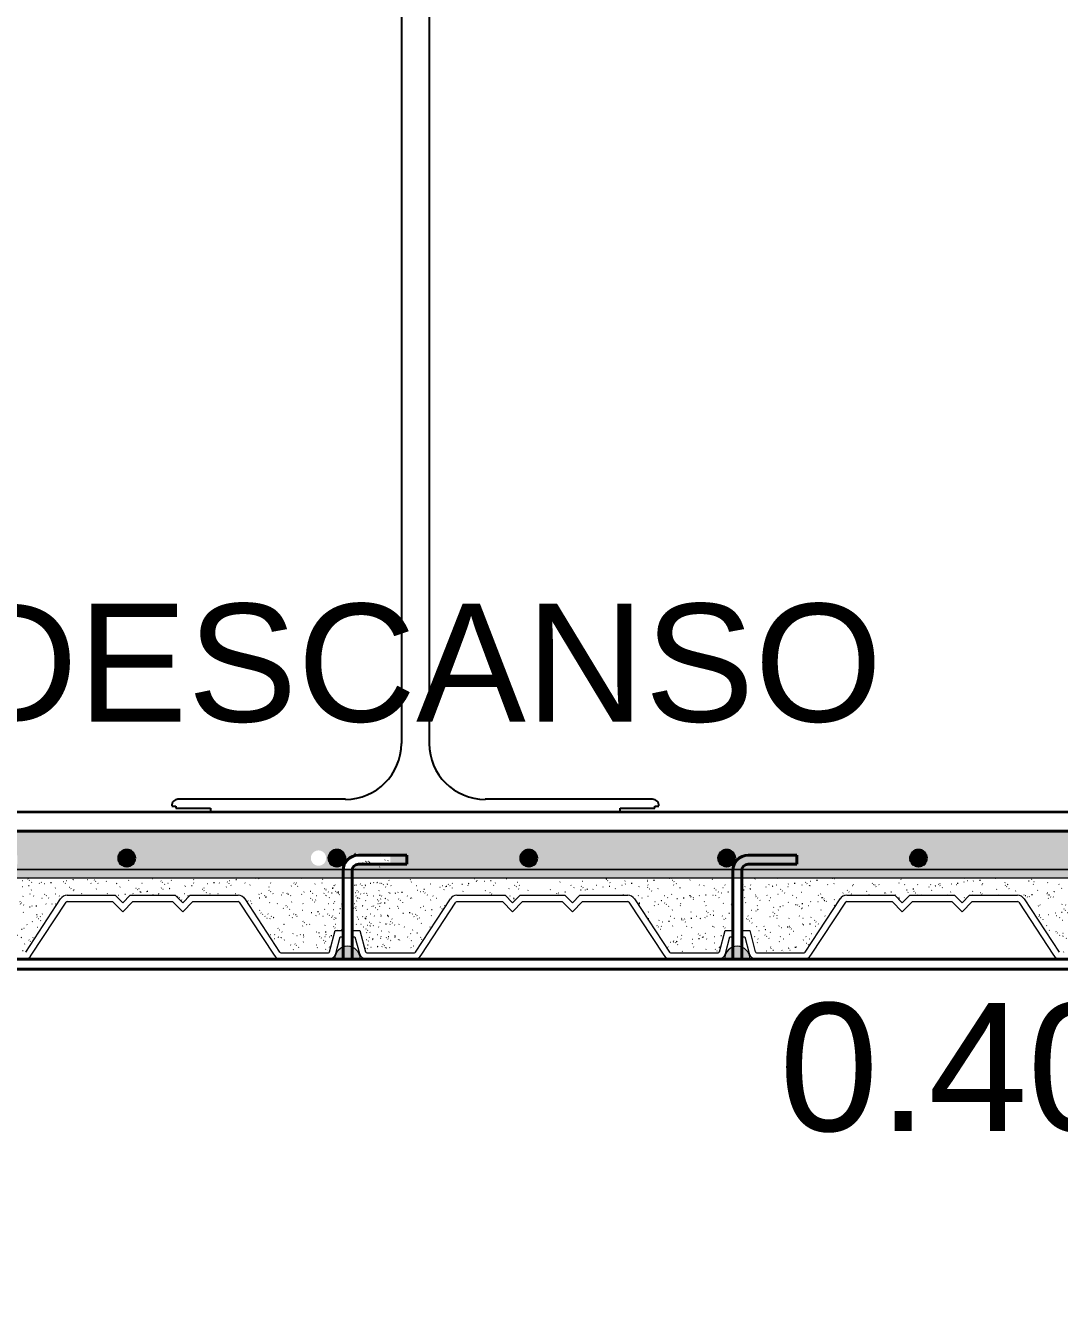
# Model space of a CAD drawing. Header units: inches. Extents: x -6 to 158, y 10 to 161.
# Drawn here: x 63.749 to 64.557, y 34.87 to 35.877 of the extents above; entities that cross this region are included whole.
import ezdxf

# ---------------------------------------------------------------- set-up
doc = ezdxf.new("R2010")
doc.units = ezdxf.units.IN
doc.header["$MEASUREMENT"] = 0
doc.linetypes.add('DASHED2', pattern=[9.525, 6.35, -3.175])
for name, color, linetype in [('5 Muebles', 1, 'Continuous'), ('Dim', 2, 'Continuous'), ('Proy', 1, 'DASHED2'), ('TEXTO', 2, 'Continuous')]:
    doc.layers.add(name, color=color, linetype=linetype)
for name, color, linetype, lineweight in [('A-DETL', 90, 'Continuous', 9), ('A-DETL-GENF', 92, 'Continuous', 9), ('A-DETL-THIN', 151, 'Continuous', 18), ('A-FLOR', 5, 'Continuous', 9)]:
    doc.layers.add(name, color=color, linetype=linetype, lineweight=lineweight)
doc.styles.add('style1', font='micross.ttf')
doc.dimstyles.new('1-50', dxfattribs={"dimscale": 0.05, "dimtxt": 2, "dimasz": 2.5, "dimexe": 3, "dimexo": 1, "dimgap": 1, "dimtad": 0, "dimtih": 1, "dimtoh": 1, "dimzin": 1, "dimdsep": 46, "dimtxsty": 'style1', "dimcen": 2.5, "dimclrd": 124, "dimclre": 124, "dimclrt": 1, "dimadec": 0, "dimazin": 0, "dimtfac": 1, "dimtmove": 2, "dimatfit": 3, "dimfxl": 1, "dimtolj": 1, "dimtzin": 0, "dimlwd": -1, "dimlwe": -1, "dimarcsym": 0})
pattern_1 = [(37.5, (3137.502209, 1587.837835), (-0.000406733, 0.012431279), [0.000335, -0.009471, 0.000335, -0.010632, -0.010484]), (37.5, (3137.502209, 1587.837835), (-0.000406733, 0.012431279), [-0.020774, 0.000335, -0.010149]), (7.5, (3137.50221, 1587.837835), (0.011418176, 0.018207136), [0.000335, -0.004955, 0.000335, -0.008503, -0.003387]), (7.5, (3137.50221, 1587.837835), (0.011418176, 0.018207136), [-0.014129, 0.000335, -0.003052]), (327.5, (3137.494274, 1587.837835), (0.020091206, 3.676e-05), [0.000335, -0.002891, 0.000335, -0.011278, -0.015161]), (327.5, (3137.494274, 1587.837835), (0.020091206, 3.676e-05), [-0.014839, 0.000335, -0.014826]), (317.5, (3137.494274, 1587.837835), (0.019394415, 0.00566181), [0.000335, -0.001278, 0.000335, -0.007278, -0.00871]), (317.5, (3137.494274, 1587.837835), (0.019394415, 0.00566181), [-0.009226, 0.000335, -0.008374])]
pattern_2 = [(37.5, (3136.283009, 1587.837835), (-0.000406733, 0.012431279), [0.000335, -0.009471, 0.000335, -0.010632, -0.010484]), (37.5, (3136.283009, 1587.837835), (-0.000406733, 0.012431279), [-0.020774, 0.000335, -0.010149]), (7.5, (3136.28301, 1587.837835), (0.011418176, 0.018207136), [0.000335, -0.004955, 0.000335, -0.008503, -0.003387]), (7.5, (3136.28301, 1587.837835), (0.011418176, 0.018207136), [-0.014129, 0.000335, -0.003052]), (327.5, (3136.275074, 1587.837835), (0.020091206, 3.676e-05), [0.000335, -0.002891, 0.000335, -0.011278, -0.015161]), (327.5, (3136.275074, 1587.837835), (0.020091206, 3.676e-05), [-0.014839, 0.000335, -0.014826]), (317.5, (3136.275074, 1587.837835), (0.019394415, 0.00566181), [0.000335, -0.001278, 0.000335, -0.007278, -0.00871]), (317.5, (3136.275074, 1587.837835), (0.019394415, 0.00566181), [-0.009226, 0.000335, -0.008374])]

# ---------------------------------------------------------------- blocks, each defined once
blk = doc.blocks.new('SDF')
at = {"layer": 'A-DETL-GENF'}
h = blk.add_hatch(dxfattribs=at)
h.set_pattern_fill('FP1_1', color=8, scale=0.001, style=0, pattern_type=2)
h.set_pattern_definition(pattern_2)
h.paths.add_polyline_path([(3136.8529, 1596.8909), (3136.851, 1596.8912), (3136.8499, 1596.8917), (3136.8486, 1596.8927), (3136.8477, 1596.8939), (3136.8471, 1596.8953), (3136.8469, 1596.8969), (3136.8473, 1596.8988), (3136.8477, 1596.8999), (3136.8487, 1596.9011), (3136.8499, 1596.9021), (3136.8514, 1596.9027), (3136.8529, 1596.9029), (3136.8545, 1596.9027), (3136.8559, 1596.9021), (3136.8572, 1596.9011), (3136.8582, 1596.8996), (3136.8587, 1596.8984), (3136.8589, 1596.8969), (3136.8587, 1596.8953), (3136.858, 1596.8937), (3136.8572, 1596.8926), (3136.8559, 1596.8917), (3136.8545, 1596.8911)], flags=16)
h.paths.add_polyline_path([(3136.7029, 1596.8909), (3136.7014, 1596.8911), (3136.6999, 1596.8917), (3136.6987, 1596.8926), (3136.6977, 1596.8939), (3136.6971, 1596.8953), (3136.697, 1596.8972), (3136.6972, 1596.8986), (3136.6977, 1596.8999), (3136.6987, 1596.9011), (3136.6999, 1596.9021), (3136.7014, 1596.9027), (3136.7029, 1596.9029), (3136.7045, 1596.9027), (3136.7059, 1596.9021), (3136.7072, 1596.9011), (3136.7081, 1596.8999), (3136.7087, 1596.8984), (3136.7089, 1596.8969), (3136.7087, 1596.8953), (3136.7081, 1596.8939), (3136.7072, 1596.8926), (3136.7059, 1596.8917), (3136.7045, 1596.8911)], flags=16)
h.paths.add_polyline_path([(3136.4029, 1596.8909), (3136.4014, 1596.8911), (3136.3999, 1596.8917), (3136.3987, 1596.8926), (3136.3977, 1596.8939), (3136.3971, 1596.8953), (3136.397, 1596.8971), (3136.3972, 1596.8986), (3136.3977, 1596.8999), (3136.3987, 1596.9011), (3136.3999, 1596.9021), (3136.4014, 1596.9027), (3136.4029, 1596.9029), (3136.4045, 1596.9027), (3136.4059, 1596.9021), (3136.4072, 1596.9011), (3136.4081, 1596.8999), (3136.4087, 1596.8984), (3136.4089, 1596.8968), (3136.4087, 1596.8953), (3136.4081, 1596.8939), (3136.4072, 1596.8926), (3136.4059, 1596.8917), (3136.4045, 1596.8911)], flags=16)
h.paths.add_polyline_path([(3137.0029, 1596.8909), (3137.0014, 1596.8911), (3136.9999, 1596.8917), (3136.9987, 1596.8926), (3136.9977, 1596.8939), (3136.9971, 1596.8954), (3136.997, 1596.8973), (3136.9972, 1596.8986), (3136.9977, 1596.8999), (3136.9987, 1596.9011), (3136.9999, 1596.9021), (3137.0014, 1596.9027), (3137.0029, 1596.9029), (3137.0045, 1596.9027), (3137.0059, 1596.902), (3137.0072, 1596.9011), (3137.0081, 1596.8999), (3137.0087, 1596.8984), (3137.0089, 1596.8969), (3137.0087, 1596.8953), (3137.0081, 1596.8939), (3137.0072, 1596.8926), (3137.0059, 1596.8917), (3137.0045, 1596.8911)], flags=16)
h.paths.add_polyline_path([(3136.5529, 1596.8909), (3136.5514, 1596.8911), (3136.5499, 1596.8917), (3136.5487, 1596.8926), (3136.5477, 1596.8939), (3136.5471, 1596.8953), (3136.5469, 1596.8969), (3136.5473, 1596.8988), (3136.5477, 1596.8999), (3136.5487, 1596.9011), (3136.5499, 1596.9021), (3136.5514, 1596.9027), (3136.5529, 1596.9029), (3136.5545, 1596.9027), (3136.5559, 1596.9021), (3136.5572, 1596.9011), (3136.5582, 1596.8997), (3136.5587, 1596.8984), (3136.5589, 1596.8969), (3136.5587, 1596.8953), (3136.5579, 1596.8935), (3136.5572, 1596.8926), (3136.5559, 1596.8917), (3136.5545, 1596.8911), (3136.5537, 1596.891)], flags=16)
h.paths.add_polyline_path([(3137.1529, 1596.8909), (3137.1514, 1596.8911), (3137.1499, 1596.8917), (3137.1487, 1596.8926), (3137.1477, 1596.894), (3137.1471, 1596.8953), (3137.1469, 1596.8969), (3137.1473, 1596.8988), (3137.1477, 1596.8999), (3137.1487, 1596.9011), (3137.1499, 1596.9021), (3137.1514, 1596.9027), (3137.1529, 1596.9029), (3137.1545, 1596.9027), (3137.1559, 1596.9021), (3137.1572, 1596.9011), (3137.1581, 1596.8999), (3137.1587, 1596.8984), (3137.1589, 1596.8969), (3137.1587, 1596.8953), (3137.1581, 1596.8938), (3137.1572, 1596.8926), (3137.1559, 1596.8917), (3137.1545, 1596.8911)], flags=16)
h.paths.add_polyline_path([(3137.4529, 1596.8909), (3137.4514, 1596.8911), (3137.4499, 1596.8917), (3137.4487, 1596.8926), (3137.4476, 1596.8941), (3137.4471, 1596.8953), (3137.4469, 1596.8969), (3137.4471, 1596.8984), (3137.4477, 1596.8999), (3137.4487, 1596.9011), (3137.4499, 1596.9021), (3137.4514, 1596.9027), (3137.4529, 1596.9029), (3137.4545, 1596.9027), (3137.4559, 1596.9021), (3137.4572, 1596.9011), (3137.4581, 1596.8999), (3137.4587, 1596.8984), (3137.4589, 1596.8969), (3137.4587, 1596.8953), (3137.4581, 1596.8939), (3137.4572, 1596.8926), (3137.4559, 1596.8917), (3137.4545, 1596.8911)], flags=16)
h.paths.add_polyline_path([(3137.3029, 1596.8909), (3137.3014, 1596.8911), (3137.2999, 1596.8917), (3137.2987, 1596.8926), (3137.2977, 1596.8939), (3137.2971, 1596.8956), (3137.2969, 1596.8969), (3137.2972, 1596.8987), (3137.2977, 1596.8999), (3137.2987, 1596.9011), (3137.2999, 1596.9021), (3137.3014, 1596.9027), (3137.3029, 1596.9029), (3137.3045, 1596.9027), (3137.3059, 1596.9021), (3137.3072, 1596.9011), (3137.3081, 1596.8999), (3137.3088, 1596.898), (3137.3089, 1596.8969), (3137.3086, 1596.8951), (3137.3081, 1596.8939), (3137.3072, 1596.8926), (3137.3059, 1596.8917), (3137.3045, 1596.8911)], flags=16)
h.paths.add_polyline_path([(3134.8036, 1596.9179), (3134.8036, 1596.8879), (3136.253, 1596.8879), (3136.2536, 1596.8909), (3136.2529, 1596.8909), (3136.2514, 1596.8911), (3136.2499, 1596.8917), (3136.2486, 1596.8927), (3136.2477, 1596.8939), (3136.2471, 1596.8953), (3136.2469, 1596.8969), (3136.2471, 1596.8984), (3136.2477, 1596.8999), (3136.2488, 1596.9012), (3136.2499, 1596.9021), (3136.2514, 1596.9027), (3136.2529, 1596.9029), (3136.2545, 1596.9027), (3136.2559, 1596.9021), (3136.2572, 1596.9011), (3136.2581, 1596.8999), (3136.2587, 1596.8984), (3136.2589, 1596.8975), (3136.2594, 1596.8977), (3136.2619, 1596.8987), (3136.2649, 1596.8991), (3136.3029, 1596.8991), (3136.3029, 1596.8921), (3136.2649, 1596.8921), (3136.2638, 1596.892), (3136.2627, 1596.8916), (3136.2617, 1596.8909), (3136.2609, 1596.89), (3136.2603, 1596.889), (3136.26, 1596.8879), (3136.5578, 1596.8879), (3136.5583, 1596.8908), (3136.5596, 1596.8935), (3136.5615, 1596.8959), (3136.564, 1596.8976), (3136.5667, 1596.8987), (3136.5697, 1596.8991), (3136.6077, 1596.8991), (3136.6077, 1596.8921), (3136.5697, 1596.8921), (3136.5686, 1596.892), (3136.5675, 1596.8916), (3136.5665, 1596.8909), (3136.5657, 1596.89), (3136.5651, 1596.889), (3136.5648, 1596.8879), (3136.8626, 1596.8879), (3136.8631, 1596.8909), (3136.8647, 1596.8939), (3136.8663, 1596.8959), (3136.8688, 1596.8976), (3136.8715, 1596.8987), (3136.8745, 1596.8991), (3136.9125, 1596.8991), (3136.9125, 1596.8921), (3136.8745, 1596.8921), (3136.8734, 1596.892), (3136.8723, 1596.8916), (3136.8713, 1596.8909), (3136.8705, 1596.89), (3136.8699, 1596.889), (3136.8696, 1596.8879), (3137.1674, 1596.8879), (3137.1679, 1596.8909), (3137.1695, 1596.8939), (3137.1711, 1596.8959), (3137.1736, 1596.8976), (3137.1763, 1596.8987), (3137.1793, 1596.8991), (3137.2173, 1596.8991), (3137.2173, 1596.8921), (3137.1793, 1596.8921), (3137.1782, 1596.892), (3137.1771, 1596.8916), (3137.1761, 1596.8909), (3137.1753, 1596.89), (3137.1747, 1596.889), (3137.1744, 1596.8879), (3137.4722, 1596.8879), (3137.4727, 1596.8909), (3137.474, 1596.8935), (3137.4759, 1596.8959), (3137.4784, 1596.8976), (3137.4811, 1596.8987), (3137.4841, 1596.8991), (3137.5091, 1596.8991), (3137.5091, 1596.8921), (3137.4841, 1596.8921), (3137.483, 1596.892), (3137.4819, 1596.8916), (3137.4809, 1596.8909), (3137.4801, 1596.89), (3137.4795, 1596.889), (3137.4792, 1596.8879), (3138.6001, 1596.8879), (3138.6001, 1596.9179)])
for points in [[(3137.3029, 1596.8909), (3137.3045, 1596.8911), (3137.3059, 1596.8917), (3137.3072, 1596.8926), (3137.3081, 1596.8939), (3137.3087, 1596.8953), (3137.3089, 1596.8969), (3137.3087, 1596.8984), (3137.3081, 1596.8999), (3137.3072, 1596.9011), (3137.3059, 1596.9021), (3137.3045, 1596.9027), (3137.3029, 1596.9029), (3137.3014, 1596.9027), (3137.2999, 1596.9021), (3137.2987, 1596.9011), (3137.2977, 1596.8999), (3137.2971, 1596.8984), (3137.2969, 1596.8969), (3137.2971, 1596.8953), (3137.2977, 1596.8939), (3137.2987, 1596.8926), (3137.2999, 1596.8917), (3137.3014, 1596.8911)], [(3137.4673, 1596.8909), (3137.4689, 1596.8911), (3137.4703, 1596.8917), (3137.4716, 1596.8926), (3137.4725, 1596.8939), (3137.4731, 1596.8953), (3137.4733, 1596.8969), (3137.4731, 1596.8984), (3137.4723, 1596.9002), (3137.4716, 1596.9011), (3137.4703, 1596.9021), (3137.4689, 1596.9027), (3137.4673, 1596.9029), (3137.4658, 1596.9027), (3137.4643, 1596.9021), (3137.4631, 1596.9011), (3137.4621, 1596.8999), (3137.4615, 1596.8984), (3137.4613, 1596.8969), (3137.4615, 1596.8953), (3137.4621, 1596.8939), (3137.4631, 1596.8926), (3137.4643, 1596.8917), (3137.4658, 1596.8911)], [(3137.6173, 1596.8909), (3137.6189, 1596.8911), (3137.6203, 1596.8917), (3137.6216, 1596.8926), (3137.6225, 1596.8939), (3137.6231, 1596.8953), (3137.6233, 1596.8969), (3137.6231, 1596.8984), (3137.6225, 1596.8999), (3137.6216, 1596.9011), (3137.6203, 1596.9021), (3137.6189, 1596.9027), (3137.6173, 1596.9029), (3137.6158, 1596.9027), (3137.6143, 1596.9021), (3137.6131, 1596.9011), (3137.6121, 1596.8999), (3137.6115, 1596.8984), (3137.6113, 1596.8969), (3137.6115, 1596.8953), (3137.6121, 1596.8939), (3137.6131, 1596.8926), (3137.6143, 1596.8917), (3137.6158, 1596.8911)], [(3137.7721, 1596.8909), (3137.7737, 1596.8911), (3137.7751, 1596.8917), (3137.7764, 1596.8926), (3137.7773, 1596.8939), (3137.7779, 1596.8953), (3137.7781, 1596.8969), (3137.7779, 1596.8984), (3137.7771, 1596.9002), (3137.7764, 1596.9011), (3137.7751, 1596.9021), (3137.7737, 1596.9027), (3137.7721, 1596.9029), (3137.7706, 1596.9027), (3137.7691, 1596.9021), (3137.7679, 1596.9011), (3137.7669, 1596.8999), (3137.7663, 1596.8984), (3137.7661, 1596.8969), (3137.7663, 1596.8953), (3137.7669, 1596.8939), (3137.7679, 1596.8926), (3137.7691, 1596.8917), (3137.7706, 1596.8911)], [(3137.9221, 1596.8909), (3137.9237, 1596.8911), (3137.9251, 1596.8917), (3137.9264, 1596.8926), (3137.9273, 1596.8939), (3137.9279, 1596.8953), (3137.9281, 1596.8969), (3137.9279, 1596.8984), (3137.9273, 1596.8999), (3137.9264, 1596.9011), (3137.9251, 1596.9021), (3137.9237, 1596.9027), (3137.9221, 1596.9029), (3137.9206, 1596.9027), (3137.9191, 1596.9021), (3137.9179, 1596.9011), (3137.9169, 1596.8999), (3137.9163, 1596.8984), (3137.9161, 1596.8969), (3137.9163, 1596.8953), (3137.9169, 1596.8939), (3137.9179, 1596.8926), (3137.9191, 1596.8917), (3137.9206, 1596.8911)], [(3137.466, 1596.8179), (3137.4856, 1596.8179), (3137.4853, 1596.8205), (3137.4843, 1596.8229), (3137.4827, 1596.8249), (3137.4806, 1596.8265), (3137.4782, 1596.8275), (3137.4756, 1596.8279), (3137.473, 1596.8275), (3137.4706, 1596.8265), (3137.4686, 1596.8249), (3137.467, 1596.8229), (3137.466, 1596.8204), (3137.4656, 1596.8179)], [(3137.4856, 1596.8179), (3137.4853, 1596.8205), (3137.4843, 1596.8229), (3137.4827, 1596.8249), (3137.4806, 1596.8265), (3137.4782, 1596.8275), (3137.4756, 1596.8279), (3137.473, 1596.8275), (3137.4706, 1596.8265), (3137.4686, 1596.8249), (3137.467, 1596.8229), (3137.466, 1596.8204), (3137.4656, 1596.8179), (3137.4853, 1596.8179)], [(3137.7708, 1596.8179), (3137.7904, 1596.8179), (3137.7901, 1596.8205), (3137.7891, 1596.8229), (3137.7875, 1596.8249), (3137.7854, 1596.8265), (3137.783, 1596.8275), (3137.7804, 1596.8279), (3137.7778, 1596.8275), (3137.7754, 1596.8265), (3137.7734, 1596.8249), (3137.7718, 1596.8229), (3137.7708, 1596.8204), (3137.7704, 1596.8179)]]:
    blk.add_hatch(color=7, dxfattribs=at).paths.add_polyline_path(points, flags=0)
h = blk.add_hatch(dxfattribs=at)
h.set_pattern_fill('FP1_1', color=8, scale=0.001, style=0, pattern_type=2)
h.set_pattern_definition(pattern_2)
h.paths.add_polyline_path([(3137.5096, 1596.8229), (3137.5096, 1596.8815), (3137.4791, 1596.8815), (3137.4791, 1596.8402), (3137.4853, 1596.8402), (3137.4898, 1596.8234), (3137.49, 1596.8231), (3137.4907, 1596.8229), (3137.4995, 1596.8229)], flags=0)
h.paths.add_polyline_path([(3137.4819, 1596.8879), (3137.5096, 1596.8879), (3137.5096, 1596.9015), (3137.4791, 1596.9015), (3137.4792, 1596.8879), (3137.4809, 1596.8879)], flags=0)
for points in [[(3134.8036, 1596.8879), (3134.8036, 1596.8815), (3137.5096, 1596.8815), (3137.5096, 1596.8879)], [(3138.6001, 1596.8815), (3138.6001, 1596.8879), (3137.4576, 1596.8879), (3137.4576, 1596.8815)]]:
    blk.add_hatch(color=7, dxfattribs=at).paths.add_polyline_path(points)
h = blk.add_hatch(dxfattribs=at)
h.set_pattern_fill('FP1_1', color=8, scale=0.001, style=0, pattern_type=2)
h.set_pattern_definition(pattern_2)
h.paths.add_polyline_path([(3137.2231, 1596.8229), (3137.2233, 1596.8229), (3137.2239, 1596.8234), (3137.2522, 1596.8661), (3137.2534, 1596.8671), (3137.2549, 1596.8677), (3137.2564, 1596.8679), (3137.294, 1596.8679), (3137.2998, 1596.862), (3137.3057, 1596.8679), (3137.3408, 1596.8679), (3137.3467, 1596.862), (3137.3525, 1596.8679), (3137.39, 1596.8679), (3137.3916, 1596.8677), (3137.393, 1596.8671), (3137.3943, 1596.8661), (3137.3952, 1596.8649), (3137.4225, 1596.8234), (3137.4231, 1596.8229), (3137.4234, 1596.8229), (3137.4608, 1596.8229), (3137.4611, 1596.823), (3137.4616, 1596.8236), (3137.466, 1596.8402), (3137.4721, 1596.8402), (3137.4721, 1596.8815), (3137.1743, 1596.8815), (3137.1743, 1596.8402), (3137.1805, 1596.8402), (3137.1849, 1596.8236), (3137.1854, 1596.823), (3137.1859, 1596.8229), (3137.217, 1596.8229)], flags=0)
h = blk.add_hatch(dxfattribs=at)
h.set_pattern_fill('FP1_1', color=8, scale=0.001, style=0, pattern_type=2)
h.set_pattern_definition([(37.5, (3137.197409, 1587.837835), (-0.000406733, 0.012431279), [0.000335, -0.009471, 0.000335, -0.010632, -0.010484]), (37.5, (3137.197409, 1587.837835), (-0.000406733, 0.012431279), [-0.020774, 0.000335, -0.010149]), (7.5, (3137.19741, 1587.837835), (0.011418176, 0.018207136), [0.000335, -0.004955, 0.000335, -0.008503, -0.003387]), (7.5, (3137.19741, 1587.837835), (0.011418176, 0.018207136), [-0.014129, 0.000335, -0.003052]), (327.5, (3137.189474, 1587.837835), (0.020091206, 3.676e-05), [0.000335, -0.002891, 0.000335, -0.011278, -0.015161]), (327.5, (3137.189474, 1587.837835), (0.020091206, 3.676e-05), [-0.014839, 0.000335, -0.014826]), (317.5, (3137.189474, 1587.837835), (0.019394415, 0.00566181), [0.000335, -0.001278, 0.000335, -0.007278, -0.00871]), (317.5, (3137.189474, 1587.837835), (0.019394415, 0.00566181), [-0.009226, 0.000335, -0.008374])])
h.paths.add_polyline_path([(3137.4576, 1596.8815), (3137.4576, 1596.8229), (3137.4608, 1596.8229), (3137.4611, 1596.823), (3137.4616, 1596.8236), (3137.466, 1596.8402), (3137.4721, 1596.8402), (3137.4721, 1596.8815)])
h = blk.add_hatch(dxfattribs=at)
h.set_pattern_fill('FP1_1', color=8, scale=0.001, style=0, pattern_type=2)
h.set_pattern_definition(pattern_1)
h.paths.add_polyline_path([(3137.6235, 1596.8815), (3137.6235, 1596.8679), (3137.6105, 1596.8679), (3137.6046, 1596.862), (3137.5988, 1596.8679), (3137.5612, 1596.8679), (3137.5597, 1596.8677), (3137.5582, 1596.8671), (3137.557, 1596.8661), (3137.556, 1596.8649), (3137.5287, 1596.8234), (3137.5281, 1596.8229), (3137.5279, 1596.8229), (3137.4904, 1596.8229), (3137.4902, 1596.823), (3137.4897, 1596.8236), (3137.4853, 1596.8402), (3137.4791, 1596.8402), (3137.4791, 1596.8815)])
h = blk.add_hatch(dxfattribs=at)
h.set_pattern_fill('FP1_1', color=8, scale=0.001, style=0, pattern_type=2)
h.set_pattern_definition(pattern_1)
h.paths.add_polyline_path([(3137.6326, 1596.8815), (3137.6326, 1596.8679), (3137.6456, 1596.8679), (3137.6515, 1596.862), (3137.6573, 1596.8679), (3137.6948, 1596.8679), (3137.6964, 1596.8677), (3137.6978, 1596.8671), (3137.6991, 1596.8661), (3137.7, 1596.8649), (3137.7273, 1596.8234), (3137.7279, 1596.8229), (3137.7282, 1596.8229), (3137.7656, 1596.8229), (3137.7659, 1596.823), (3137.7664, 1596.8236), (3137.7708, 1596.8402), (3137.7769, 1596.8402), (3137.7769, 1596.8815)])
h = blk.add_hatch(dxfattribs=at)
h.set_pattern_fill('FP1_1', color=8, scale=0.001, style=0, pattern_type=2)
h.set_pattern_definition(pattern_1)
h.paths.add_polyline_path([(3138.0596, 1596.8229), (3138.0704, 1596.8229), (3138.0707, 1596.823), (3138.0712, 1596.8236), (3138.0756, 1596.8402), (3138.0817, 1596.8402), (3138.0817, 1596.8815), (3137.7839, 1596.8815), (3137.7839, 1596.8402), (3137.7901, 1596.8402), (3137.7945, 1596.8236), (3137.795, 1596.823), (3137.7955, 1596.8229), (3137.8329, 1596.8229), (3137.8335, 1596.8234), (3137.8618, 1596.8661), (3137.863, 1596.8671), (3137.8645, 1596.8677), (3137.866, 1596.8679), (3137.9036, 1596.8679), (3137.9094, 1596.862), (3137.9153, 1596.8679), (3137.9504, 1596.8679), (3137.9563, 1596.862), (3137.9621, 1596.8679), (3137.9996, 1596.8679), (3138.0012, 1596.8677), (3138.0026, 1596.8671), (3138.0039, 1596.8661), (3138.0048, 1596.8649), (3138.0321, 1596.8234), (3138.0327, 1596.8229), (3138.033, 1596.8229)], flags=0)
at = {"layer": 'A-DETL', "lineweight": 40}
for p, q in [((3137.5096, 1596.9179), (3134.8036, 1596.9179)), ((3138.6001, 1596.9179), (3137.4576, 1596.9179)), ((3137.4841, 1596.8991), (3137.5221, 1596.8991)), ((3137.4841, 1596.8991), (3137.5091, 1596.8991)), ((3137.5221, 1596.8991), (3137.5221, 1596.8921)), ((3137.7889, 1596.8991), (3137.8269, 1596.8991)), ((3137.8269, 1596.8991), (3137.8269, 1596.8921)), ((3137.5221, 1596.8921), (3137.4841, 1596.8921)), ((3137.5091, 1596.8921), (3137.4841, 1596.8921)), ((3137.8269, 1596.8921), (3137.7889, 1596.8921)), ((3137.4721, 1596.8179), (3137.4721, 1596.8871)), ((3137.4721, 1596.8179), (3137.4721, 1596.8871)), ((3137.4791, 1596.8871), (3137.4791, 1596.8179)), ((3137.4791, 1596.8871), (3137.4791, 1596.8179)), ((3137.7769, 1596.8179), (3137.7769, 1596.8871)), ((3137.7839, 1596.8871), (3137.7839, 1596.8179)), ((3134.8036, 1596.8179), (3137.5096, 1596.8179)), ((3137.4576, 1596.8179), (3138.6001, 1596.8179)), ((3137.4576, 1596.8179), (3138.6001, 1596.8179)), ((3134.8036, 1596.81), (3137.5096, 1596.81)), ((3137.4576, 1596.81), (3138.6001, 1596.81))]:
    blk.add_line(p, q, dxfattribs=at)
at = {"layer": 'A-DETL', "lineweight": 20}
for p, q in [((3134.8036, 1596.8879), (3137.5096, 1596.8879)), ((3137.4576, 1596.8879), (3138.6001, 1596.8879)), ((3134.8036, 1596.8815), (3137.5096, 1596.8815)), ((3137.4576, 1596.8815), (3138.6001, 1596.8815))]:
    blk.add_line(p, q, dxfattribs=at)
at = {"layer": 'A-DETL'}
for p, q in [((3137.2564, 1596.8679), (3137.294, 1596.8679)), ((3137.294, 1596.8679), (3137.2998, 1596.862)), ((3137.2998, 1596.862), (3137.3057, 1596.8679)), ((3137.3057, 1596.8679), (3137.3408, 1596.8679)), ((3137.3408, 1596.8679), (3137.3467, 1596.862)), ((3137.3467, 1596.862), (3137.3525, 1596.8679)), ((3137.3525, 1596.8679), (3137.39, 1596.8679)), ((3137.5612, 1596.8679), (3137.5988, 1596.8679)), ((3137.5988, 1596.8679), (3137.6046, 1596.862)), ((3137.6046, 1596.862), (3137.6105, 1596.8679)), ((3137.6105, 1596.8679), (3137.6456, 1596.8679)), ((3137.6456, 1596.8679), (3137.6515, 1596.862)), ((3137.6515, 1596.862), (3137.6573, 1596.8679)), ((3137.6573, 1596.8679), (3137.6948, 1596.8679)), ((3137.866, 1596.8679), (3137.9036, 1596.8679)), ((3137.9036, 1596.8679), (3137.9094, 1596.862)), ((3137.9094, 1596.862), (3137.9153, 1596.8679)), ((3137.9153, 1596.8679), (3137.9504, 1596.8679)), ((3137.9504, 1596.8679), (3137.9563, 1596.862)), ((3137.9563, 1596.862), (3137.9621, 1596.8679)), ((3137.9621, 1596.8679), (3137.9996, 1596.8679)), ((3137.2239, 1596.8234), (3137.2512, 1596.8649)), ((3137.2283, 1596.8209), (3137.2556, 1596.8624)), ((3137.2564, 1596.8629), (3137.2919, 1596.8629)), ((3137.2919, 1596.8629), (3137.2998, 1596.8549)), ((3137.2998, 1596.8549), (3137.3077, 1596.8629)), ((3137.3077, 1596.8629), (3137.3387, 1596.8629)), ((3137.3387, 1596.8629), (3137.3467, 1596.8549)), ((3137.3467, 1596.8549), (3137.3546, 1596.8629)), ((3137.3546, 1596.8629), (3137.39, 1596.8629)), ((3137.3909, 1596.8624), (3137.4182, 1596.8209)), ((3137.3952, 1596.8649), (3137.4225, 1596.8234)), ((3137.5287, 1596.8234), (3137.556, 1596.8649)), ((3137.5331, 1596.8209), (3137.5604, 1596.8624)), ((3137.5612, 1596.8629), (3137.5967, 1596.8629)), ((3137.5967, 1596.8629), (3137.6046, 1596.8549)), ((3137.6046, 1596.8549), (3137.6125, 1596.8629)), ((3137.6125, 1596.8629), (3137.6435, 1596.8629)), ((3137.6435, 1596.8629), (3137.6515, 1596.8549)), ((3137.6515, 1596.8549), (3137.6594, 1596.8629)), ((3137.6594, 1596.8629), (3137.6948, 1596.8629)), ((3137.6957, 1596.8624), (3137.723, 1596.8209)), ((3137.7, 1596.8649), (3137.7273, 1596.8234)), ((3137.8335, 1596.8234), (3137.8608, 1596.8649)), ((3137.8379, 1596.8209), (3137.8652, 1596.8624)), ((3137.866, 1596.8629), (3137.9015, 1596.8629)), ((3137.9015, 1596.8629), (3137.9094, 1596.8549)), ((3137.9094, 1596.8549), (3137.9173, 1596.8629)), ((3137.9173, 1596.8629), (3137.9483, 1596.8629)), ((3137.9483, 1596.8629), (3137.9563, 1596.8549)), ((3137.9563, 1596.8549), (3137.9642, 1596.8629)), ((3137.9642, 1596.8629), (3137.9996, 1596.8629)), ((3138.0005, 1596.8624), (3138.0278, 1596.8209)), ((3138.0048, 1596.8649), (3138.0321, 1596.8234)), ((3137.4616, 1596.8236), (3137.466, 1596.8402)), ((3137.4616, 1596.8236), (3137.466, 1596.8402)), ((3137.466, 1596.8402), (3137.4721, 1596.8402)), ((3137.466, 1596.8402), (3137.4721, 1596.8402)), ((3137.4791, 1596.8402), (3137.4853, 1596.8402)), ((3137.4791, 1596.8402), (3137.4853, 1596.8402)), ((3137.4853, 1596.8402), (3137.4897, 1596.8236)), ((3137.4853, 1596.8402), (3137.4897, 1596.8236)), ((3137.7664, 1596.8236), (3137.7708, 1596.8402)), ((3137.7708, 1596.8402), (3137.7769, 1596.8402)), ((3137.7839, 1596.8402), (3137.7901, 1596.8402)), ((3137.7901, 1596.8402), (3137.7945, 1596.8236)), ((3137.4664, 1596.8223), (3137.4698, 1596.8352)), ((3137.4664, 1596.8223), (3137.4698, 1596.8352)), ((3137.4698, 1596.8352), (3137.4721, 1596.8352)), ((3137.4698, 1596.8352), (3137.4721, 1596.8352)), ((3137.4791, 1596.8352), (3137.4814, 1596.8352)), ((3137.4791, 1596.8352), (3137.4814, 1596.8352)), ((3137.4814, 1596.8352), (3137.4849, 1596.8223)), ((3137.4814, 1596.8352), (3137.4849, 1596.8223)), ((3137.7712, 1596.8223), (3137.7746, 1596.8352)), ((3137.7746, 1596.8352), (3137.7769, 1596.8352)), ((3137.7839, 1596.8352), (3137.7862, 1596.8352)), ((3137.7862, 1596.8352), (3137.7897, 1596.8223)), ((3137.4234, 1596.8229), (3137.4606, 1596.8229)), ((3137.4234, 1596.8179), (3137.4606, 1596.8179)), ((3137.4576, 1596.8229), (3137.4606, 1596.8229)), ((3137.4576, 1596.8179), (3137.4606, 1596.8179)), ((3137.4907, 1596.8229), (3137.5279, 1596.8229)), ((3137.4907, 1596.8229), (3137.5096, 1596.8229)), ((3137.4907, 1596.8179), (3137.5279, 1596.8179)), ((3137.4907, 1596.8179), (3137.5096, 1596.8179)), ((3137.7282, 1596.8229), (3137.7654, 1596.8229)), ((3137.7282, 1596.8179), (3137.7654, 1596.8179)), ((3137.7955, 1596.8229), (3137.8327, 1596.8229)), ((3137.7955, 1596.8179), (3137.8327, 1596.8179))]:
    blk.add_line(p, q, dxfattribs=at)
at = {"layer": 'A-DETL', "lineweight": 50}
for centre in [(3137.3029, 1596.8969), (3137.4673, 1596.8969), (3137.6173, 1596.8969), (3137.7721, 1596.8969), (3137.9221, 1596.8969)]:
    blk.add_circle(centre, 0.006, dxfattribs=at)
at = {"layer": 'A-DETL', "lineweight": 40}
for centre, radius in [((3137.4841, 1596.8871), 0.012), ((3137.4841, 1596.8871), 0.012), ((3137.7889, 1596.8871), 0.012), ((3137.4841, 1596.8871), 0.005), ((3137.4841, 1596.8871), 0.005), ((3137.7889, 1596.8871), 0.005)]:
    blk.add_arc(centre, radius, 90, 180, dxfattribs=at)
at = {"layer": 'A-DETL'}
for centre, radius, start, end in [((3137.2564, 1596.8619), 0.006, 90, 150), ((3137.39, 1596.8619), 0.006, 30, 90), ((3137.5612, 1596.8619), 0.006, 90, 150), ((3137.6948, 1596.8619), 0.006, 30, 90), ((3137.866, 1596.8619), 0.006, 90, 150), ((3137.9996, 1596.8619), 0.006, 30, 90), ((3137.2564, 1596.8619), 0.001, 90, 150), ((3137.39, 1596.8619), 0.001, 30, 90), ((3137.5612, 1596.8619), 0.001, 90, 150), ((3137.6948, 1596.8619), 0.001, 30, 90), ((3137.866, 1596.8619), 0.001, 90, 150), ((3137.9996, 1596.8619), 0.001, 30, 90), ((3137.4756, 1596.8179), 0.01, 0, 180), ((3137.4756, 1596.8179), 0.01, 0, 180), ((3137.7804, 1596.8179), 0.01, 0, 180), ((3137.2231, 1596.8239), 0.006, 270, 330), ((3137.4234, 1596.8239), 0.006, 210, 270), ((3137.4234, 1596.8239), 0.001, 210, 270), ((3137.4606, 1596.8239), 0.001, 270, 345), ((3137.4606, 1596.8239), 0.001, 270, 345), ((3137.4606, 1596.8239), 0.006, 270, 345), ((3137.4606, 1596.8239), 0.006, 270, 345), ((3137.4907, 1596.8239), 0.006, 195, 270), ((3137.4907, 1596.8239), 0.006, 195, 270), ((3137.4907, 1596.8239), 0.001, 195, 270), ((3137.4907, 1596.8239), 0.001, 195, 270), ((3137.5279, 1596.8239), 0.001, 270, 330), ((3137.5279, 1596.8239), 0.006, 270, 330), ((3137.7282, 1596.8239), 0.006, 210, 270), ((3137.7282, 1596.8239), 0.001, 210, 270), ((3137.7654, 1596.8239), 0.001, 270, 345), ((3137.7654, 1596.8239), 0.006, 270, 345), ((3137.7955, 1596.8239), 0.006, 195, 270), ((3137.7955, 1596.8239), 0.001, 195, 270), ((3137.8327, 1596.8239), 0.001, 270, 330), ((3137.8327, 1596.8239), 0.006, 270, 330), ((3138.033, 1596.8239), 0.006, 210, 270)]:
    blk.add_arc(centre, radius, start, end, dxfattribs=at)
at = {"layer": 'A-DETL-THIN'}
for p, q in [((3137.5096, 1596.9179), (3134.8036, 1596.9179)), ((3138.6001, 1596.9179), (3137.4576, 1596.9179)), ((3137.4841, 1596.8991), (3137.5221, 1596.8991)), ((3137.4841, 1596.8991), (3137.5091, 1596.8991)), ((3137.5221, 1596.8991), (3137.5221, 1596.8921)), ((3137.7889, 1596.8991), (3137.8269, 1596.8991)), ((3137.8269, 1596.8991), (3137.8269, 1596.8921)), ((3137.5096, 1596.8879), (3134.8036, 1596.8879)), ((3138.6001, 1596.8879), (3137.4576, 1596.8879)), ((3137.5221, 1596.8921), (3137.4841, 1596.8921)), ((3137.5091, 1596.8921), (3137.4841, 1596.8921)), ((3137.8269, 1596.8921), (3137.7889, 1596.8921)), ((3134.8036, 1596.8815), (3137.5096, 1596.8815)), ((3137.4576, 1596.8815), (3138.6001, 1596.8815)), ((3137.4721, 1596.8402), (3137.4721, 1596.8815)), ((3137.4721, 1596.8402), (3137.4721, 1596.8815)), ((3137.4791, 1596.8815), (3137.4791, 1596.8402)), ((3137.4791, 1596.8815), (3137.4791, 1596.8402)), ((3137.7769, 1596.8402), (3137.7769, 1596.8815)), ((3137.7839, 1596.8815), (3137.7839, 1596.8402)), ((3137.2564, 1596.8679), (3137.294, 1596.8679)), ((3137.294, 1596.8679), (3137.2998, 1596.862)), ((3137.2998, 1596.862), (3137.3057, 1596.8679)), ((3137.3057, 1596.8679), (3137.3408, 1596.8679)), ((3137.3408, 1596.8679), (3137.3467, 1596.862)), ((3137.3467, 1596.862), (3137.3525, 1596.8679)), ((3137.3525, 1596.8679), (3137.39, 1596.8679)), ((3137.5612, 1596.8679), (3137.5988, 1596.8679)), ((3137.5988, 1596.8679), (3137.6046, 1596.862)), ((3137.6046, 1596.862), (3137.6105, 1596.8679)), ((3137.6105, 1596.8679), (3137.6456, 1596.8679)), ((3137.6456, 1596.8679), (3137.6515, 1596.862)), ((3137.6515, 1596.862), (3137.6573, 1596.8679)), ((3137.6573, 1596.8679), (3137.6948, 1596.8679)), ((3137.866, 1596.8679), (3137.9036, 1596.8679)), ((3137.9036, 1596.8679), (3137.9094, 1596.862)), ((3137.9094, 1596.862), (3137.9153, 1596.8679)), ((3137.9153, 1596.8679), (3137.9504, 1596.8679)), ((3137.9504, 1596.8679), (3137.9563, 1596.862)), ((3137.9563, 1596.862), (3137.9621, 1596.8679)), ((3137.9621, 1596.8679), (3137.9996, 1596.8679)), ((3137.2239, 1596.8234), (3137.2512, 1596.8649)), ((3137.3952, 1596.8649), (3137.4225, 1596.8234)), ((3137.5287, 1596.8234), (3137.556, 1596.8649)), ((3137.7, 1596.8649), (3137.7273, 1596.8234)), ((3137.8335, 1596.8234), (3137.8608, 1596.8649)), ((3138.0048, 1596.8649), (3138.0321, 1596.8234)), ((3137.4616, 1596.8236), (3137.466, 1596.8402)), ((3137.4616, 1596.8236), (3137.466, 1596.8402)), ((3137.466, 1596.8402), (3137.4721, 1596.8402)), ((3137.466, 1596.8402), (3137.4721, 1596.8402)), ((3137.4791, 1596.8402), (3137.4853, 1596.8402)), ((3137.4791, 1596.8402), (3137.4853, 1596.8402)), ((3137.4853, 1596.8402), (3137.4897, 1596.8236)), ((3137.4853, 1596.8402), (3137.4897, 1596.8236)), ((3137.7664, 1596.8236), (3137.7708, 1596.8402)), ((3137.7708, 1596.8402), (3137.7769, 1596.8402)), ((3137.7839, 1596.8402), (3137.7901, 1596.8402)), ((3137.7901, 1596.8402), (3137.7945, 1596.8236)), ((3137.4234, 1596.8229), (3137.4606, 1596.8229)), ((3137.4576, 1596.8229), (3137.4606, 1596.8229)), ((3137.4656, 1596.8179), (3137.4856, 1596.8179)), ((3137.4656, 1596.8179), (3137.4856, 1596.8179)), ((3137.4907, 1596.8229), (3137.5279, 1596.8229)), ((3137.4907, 1596.8229), (3137.5096, 1596.8229)), ((3137.7282, 1596.8229), (3137.7654, 1596.8229)), ((3137.7704, 1596.8179), (3137.7904, 1596.8179)), ((3137.7955, 1596.8229), (3137.8327, 1596.8229))]:
    blk.add_line(p, q, dxfattribs=at)
for centre, radius, start, end in [((3137.3029, 1596.8969), 0.006, 0, 180), ((3137.4673, 1596.8969), 0.006, 0, 180), ((3137.4841, 1596.8871), 0.012, 90, 176.4608), ((3137.4841, 1596.8871), 0.012, 90, 176.4608), ((3137.6173, 1596.8969), 0.006, 0, 180), ((3137.7721, 1596.8969), 0.006, 0, 180), ((3137.7889, 1596.8871), 0.012, 90, 176.4608), ((3137.9221, 1596.8969), 0.006, 0, 180), ((3137.3029, 1596.8969), 0.006, 180, 0), ((3137.4673, 1596.8969), 0.006, 180, 0), ((3137.4841, 1596.8871), 0.005, 90, 171.4799), ((3137.4841, 1596.8871), 0.005, 90, 171.4799), ((3137.6173, 1596.8969), 0.006, 180, 0), ((3137.7721, 1596.8969), 0.006, 180, 0), ((3137.7889, 1596.8871), 0.005, 90, 171.4799), ((3137.9221, 1596.8969), 0.006, 180, 0), ((3137.2564, 1596.8619), 0.006, 90, 150), ((3137.39, 1596.8619), 0.006, 30, 90), ((3137.5612, 1596.8619), 0.006, 90, 150), ((3137.6948, 1596.8619), 0.006, 30, 90), ((3137.866, 1596.8619), 0.006, 90, 150), ((3137.9996, 1596.8619), 0.006, 30, 90), ((3137.4756, 1596.8179), 0.01, 0, 180), ((3137.4756, 1596.8179), 0.01, 0, 180), ((3137.7804, 1596.8179), 0.01, 0, 180), ((3137.4234, 1596.8239), 0.001, 210, 270), ((3137.4606, 1596.8239), 0.001, 270, 345), ((3137.4606, 1596.8239), 0.001, 270, 345), ((3137.4907, 1596.8239), 0.001, 195, 270), ((3137.4907, 1596.8239), 0.001, 195, 270), ((3137.5279, 1596.8239), 0.001, 270, 330), ((3137.7282, 1596.8239), 0.001, 210, 270), ((3137.7654, 1596.8239), 0.001, 270, 345), ((3137.7955, 1596.8239), 0.001, 195, 270), ((3137.8327, 1596.8239), 0.001, 270, 330)]:
    blk.add_arc(centre, radius, start, end, dxfattribs=at)
blk = doc.blocks.new('*D620')
at = {"layer": 'Defpoints', "color": 0, "transparency": 16777216}
for p in [(64.6386, 35.2625), (64.6386, 35.2625), (64.6386, 34.8625)]:
    blk.add_point(p, dxfattribs=at)
at = {"layer": 'Dim', "color": 124, "transparency": 16777216}
for p, q in [((64.6386, 35.3875), (64.6386, 35.5125)), ((64.6386, 34.8625), (64.6386, 35.2625)), ((64.6886, 35.2625), (64.7886, 35.2625)), ((64.6886, 34.8625), (64.7886, 34.8625)), ((64.6386, 34.7375), (64.6386, 34.6125))]:
    blk.add_line(p, q, dxfattribs=at)
for points in [[(64.6177, 35.3875), (64.6594, 35.3875), (64.6386, 35.2625)], [(64.6177, 34.7375), (64.6594, 34.7375), (64.6386, 34.8625)]]:
    blk.add_solid(points, dxfattribs=at)
at = {"layer": 'Dim', "color": 1, "transparency": 16777216, "insert": (64.4737, 35.0625), "char_height": 0.1, "attachment_point": 5, "style": 'style1'}
blk.add_mtext('\\A1;0.40', dxfattribs=at)

msp = doc.modelspace()

# ---------------------------------------------------------------- linework, layer by layer
at = {"layer": '5 Muebles', "color": 251}
for p, q in [((64.0423, 36.8805), (64.0423, 35.3162)), ((64.0642, 35.3162), (64.0642, 36.8805)), ((63.9986, 35.2726), (63.8676, 35.2726)), ((64.2388, 35.2726), (64.1078, 35.2726)), ((63.8627, 35.2673), (63.866, 35.2673)), ((63.866, 35.2673), (63.866, 35.2657)), ((63.866, 35.2657), (63.8931, 35.2657)), ((63.8931, 35.2657), (63.8931, 35.2625)), ((64.2134, 35.2657), (64.2404, 35.2657)), ((64.2134, 35.2625), (64.2134, 35.2657)), ((64.2404, 35.2673), (64.2437, 35.2673)), ((64.2404, 35.2657), (64.2404, 35.2673))]:
    msp.add_line(p, q, dxfattribs=at)
for centre, radius, start, end in [((63.9986, 35.3162), 0.0437, 270, 0), ((64.1078, 35.3162), 0.0437, 180, 270), ((63.8676, 35.2677), 0.0049, 90, 184.5597), ((64.2388, 35.2677), 0.0049, 355.4403, 90)]:
    msp.add_arc(centre, radius, start, end, dxfattribs=at)
at = {"layer": 'A-FLOR', "lineweight": 35}
for p, q in [((75.6846, 35.2625), (62.9137, 35.2625)), ((65.1247, 35.2475), (61.3282, 35.2475)), ((65.1247, 35.2475), (62.9137, 35.2475))]:
    msp.add_line(p, q, dxfattribs=at)
at = {"layer": 'Proy', "color": 253, "ltscale": 0.75}
msp.add_line((54.2909, 35.2625), (88.5861, 35.2625), dxfattribs=at)

# ---------------------------------------------------------------- block references
msp.add_blockref('SDF', (-3073.4754, -1561.6703))

# ---------------------------------------------------------------- texts
at = {"layer": 'TEXTO', "style": 'style1'}
msp.add_text('SALA DE DESCANSO', height=0.092111, dxfattribs=at).set_placement((63.1171, 35.3333))

# ---------------------------------------------------------------- dimensions: what is measured, and where the dimension line sits
at = {"layer": 'Dim'}
dim = msp.add_linear_dim(base=(64.6386, 35.2625), p1=(64.6386, 34.8625), p2=(64.6386, 35.2625), angle=90, dimstyle='1-50', override={"dimfxl": 1.25}, dxfattribs=at)
dim.commit()
dim.dimension.update_dxf_attribs({"geometry": '*D620', "text_midpoint": (64.4737, 35.0625), "dimtype": 160})

doc.saveas('drawing.dxf')
